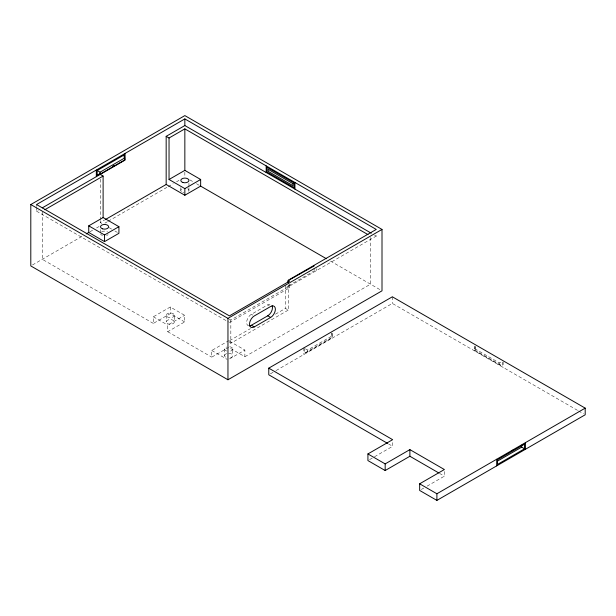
<?xml version="1.0" encoding="UTF-8"?>
<svg xmlns="http://www.w3.org/2000/svg" width="616" height="616" viewBox="0 0 616 616"><rect width="100%" height="100%" fill="white"/><g stroke="black" fill="none" stroke-linecap="round" stroke-linejoin="round"><path stroke-width="0.46" stroke-dasharray="3.08 2.31" d="M502.286 362.193L502.286 365.912L499.407 364.918L474.697 350.643L475.128 346.415M36.552 207.384L36.552 211.18L38.207 210.218M100.239 220.605L100.239 222.53L104.358 220.151M32.463 264.972L82.428 236.128M89.921 231.801L93.255 229.884M96.581 227.959L99.084 226.519M104.913 223.154L107.407 221.706M108.239 221.229L167.359 187.095M168.191 186.609L173.188 183.73M176.523 181.805L179.017 180.365M184.646 321.937L170.278 313.644L153.346 323.415L153.346 316.778L170.278 307.007L184.646 315.3L184.646 321.937L167.721 331.708L167.721 325.071L184.646 315.3M288.604 285.685L315.615 270.085L313.459 268.838M229.167 319.073L230.831 320.027L376.26 236.067L376.26 234.172M229.398 322.522L289.751 287.672L289.751 283.884M248.749 325.856A6.707 3.873 -60 0 1 246.847 320.813A6.707 3.873 -60 0 1 251.382 314.306L267.76 304.851A6.707 3.873 -60 0 1 271.71 305.005M228.675 347.362L211.75 357.134L211.75 350.496L228.675 340.725M229.622 340.64L250.45 328.613M275.444 314.183L285.439 308.416L288.311 310.071L288.311 284.946M229.398 342.434L230.831 343.258L288.311 310.071M229.568 358.92L244.883 350.08L244.883 356.718L229.491 347.824M244.883 356.718L370.509 284.192L370.509 236.067M305.413 348.818L307.569 350.065L332.286 335.797L331.855 333.556M304.697 348.402L304.697 353.053L331.708 337.452L332.286 337.784L332.286 335.797M304.697 353.053L307.569 352.052L332.286 337.784M270.401 373.843L275.29 371.025M276.107 370.547L392.353 303.434L577.739 410.472M474.697 350.643L475.267 350.312L502.286 365.912M474.697 348.656L499.407 362.924L501.563 361.677M369.569 459.621L373.689 457.241M374.513 456.772L392.638 446.3L392.638 441.564M421.305 489.489L423.777 488.065M427.073 486.163L444.375 476.168L444.375 471.433M374.597 235.112L376.26 236.067M189.836 179.88L193.17 181.805M196.496 183.722L199.823 185.647M330.43 261.045L381.173 290.344M578.57 410.949L583.545 413.821M286.879 286.017L289.751 287.672M267.76 304.851L269.2 305.675M100.239 222.53L101.863 223.469M109.171 227.689L111.611 229.098M114.853 230.969L117.294 232.378M251.382 314.306L252.822 315.138M36.552 211.18L228.567 322.037M229.491 341.187L244.883 350.08M388.48 443.905L392.638 446.3M439.447 473.327L444.375 476.168M153.346 316.778L167.721 325.071M211.75 350.496L227.15 359.382M153.346 323.415L42.296 259.298L42.296 211.18M167.721 331.708L211.75 357.134M503.149 361.715L503.149 367.406M499.407 362.924L499.407 364.918M475.267 346.592L475.267 350.312M474.405 346.069L474.405 350.812M392.353 296.796L392.353 303.434M332.571 333.21L332.571 337.953M331.708 332.809L331.708 337.452M316.478 268.684L316.478 270.586M307.569 350.065L307.569 352.052M303.834 347.909L303.834 354.546M285.439 285.185L285.439 308.416M229.73 346.754A4.066 2.349 0 0 1 232.74 349.018L232.74 355.655M230.831 320.027L230.831 343.258M224.609 349.018L224.609 355.655A4.066 2.349 0 0 0 227.627 357.919M188.943 183.144L188.943 186.771M188.943 187.672L188.943 190.39M184.846 172.203L184.846 177M180.811 187.672L180.811 190.39M174.343 315.3A4.066 2.349 0 0 1 168.245 317.332A4.066 2.349 0 0 1 168.245 313.267A4.066 2.349 0 0 1 174.343 315.3L174.343 321.937A4.066 2.349 0 0 1 168.245 323.97A4.066 2.349 0 0 1 168.245 319.904A4.066 2.349 0 0 1 174.343 321.937M170.278 307.007L170.278 313.644M166.212 315.3L166.212 321.937M100.508 229.637L100.508 232.486M100.239 179.218L100.239 219.643M36.552 204.543L36.552 206.437M187.749 188.727A4.066 2.349 0 0 1 188.396 191.561M183.822 192.654A4.066 2.349 0 0 1 182.844 192.423M181.358 191.561A4.066 2.349 0 0 1 182.005 188.727M108.093 234.604A4.066 2.349 0 0 1 106.606 235.466M102.541 235.466A4.066 2.349 0 0 1 100.647 234.041M101.702 231.77A4.066 2.349 0 0 1 107.454 231.77M232.74 349.018A4.066 2.349 0 0 1 229.73 351.282M226.642 351.051A4.066 2.349 0 0 1 226.642 346.985M228.675 353.307A4.066 2.349 0 0 1 232.709 355.347A4.066 2.349 0 0 1 229.73 357.919M224.609 355.655A4.066 2.349 0 0 1 227.627 353.392"/><path stroke-width="0.92" d="M30.8 204.543L184.846 115.6L382.005 229.429L382.005 290.829L227.959 379.764L30.8 265.935L30.8 204.543L227.959 318.372L382.005 229.429M288.311 280.203L376.26 229.429L184.846 118.919L36.552 204.543L229.398 315.885L289.751 281.035L288.311 280.203L288.311 282.105M97.189 170.524L124.209 154.932L124.779 159.906L100.061 174.174L97.189 175.175L97.189 170.524L100.061 172.187L124.779 157.919M97.189 175.175L99.476 173.851M112.636 166.258L114.291 165.304M42.358 207.823L125.071 160.075L125.071 153.438M105.182 219.673L166.166 184.469L166.166 136.344L184.846 125.556L371.279 233.195M44.799 209.733L103.111 176.068L103.111 217.548L118.919 226.68L118.919 233.318L104.551 241.611L88.743 232.486L86.255 233.918M166.166 136.344L169.038 138.007L184.846 128.875L368.014 234.627M88.743 232.486L88.743 225.849L103.111 217.548M169.038 138.007L169.038 179.487L184.846 170.363L200.654 179.487L200.654 186.124L326.38 258.712M88.743 225.849L104.551 234.973L118.919 226.68M169.038 179.487L184.846 188.612L200.654 179.487M166.166 184.469L184.846 195.249L200.654 186.124M290.498 279.279L314.175 265.935M249.565 325.887A6.707 3.873 -60 0 0 251.382 325.256L267.76 315.8A6.707 3.873 -60 0 0 272.141 305.698M254.254 326.919L270.64 317.456A6.707 3.873 -60 0 0 275.383 309.247A6.707 3.873 -60 0 0 270.64 306.506L254.254 315.962A6.707 3.873 -60 0 0 249.511 324.178A6.707 3.873 -60 0 0 254.254 326.919L251.382 325.256M387.649 443.42L268.769 374.79L268.769 368.152L392.353 296.796L585.2 408.138L585.2 414.776L436.898 500.4L419.658 490.444L419.658 483.806L444.375 469.531L409.886 449.618L385.169 463.894L367.921 453.938L367.921 460.575L385.169 470.532L409.886 456.256L438.623 472.849M367.921 453.938L392.638 439.67L268.769 368.152M419.658 483.806L436.898 493.762L585.2 408.138M511.796 450.85L513.444 449.896M524.555 444.144L497.543 459.744L497.543 464.387L524.555 448.795L524.555 444.144L522.399 444.891M497.79 460.93L521.683 447.131L524.555 448.795M288.604 281.035L288.026 280.704L288.026 282.698M100.239 174.413L103.111 176.068M267.76 315.8L270.64 317.456M525.417 442.65L525.417 449.287M521.683 445.145L521.683 447.131M496.681 459.243L496.681 465.881M436.898 493.762L436.898 500.4M409.886 449.618L409.886 456.256M385.169 463.894L385.169 470.532M294.925 182.475L294.925 189.112M266.181 165.881L266.181 172.519M227.959 318.372L227.959 379.764M184.846 118.919L184.846 125.556M184.846 128.875L184.846 170.363M184.846 188.612L184.846 195.249M124.209 154.932L124.209 157.719M104.551 234.973L104.551 241.611M100.061 172.187L100.061 174.174M96.327 170.031L96.327 176.669M294.063 182.967L267.044 167.375L267.044 172.018L294.063 187.618L294.063 182.967M292.908 183.637L268.191 169.362L268.191 171.356L292.908 185.624L292.908 183.637M182.844 182.467A4.066 2.349 0 0 0 188.943 180.434A4.066 2.349 0 0 0 182.844 178.401A4.066 2.349 0 0 0 182.844 182.467M102.541 228.829A4.066 2.349 0 0 0 108.639 226.796A4.066 2.349 0 0 0 102.541 224.763A4.066 2.349 0 0 0 102.541 228.829"/></g></svg>
